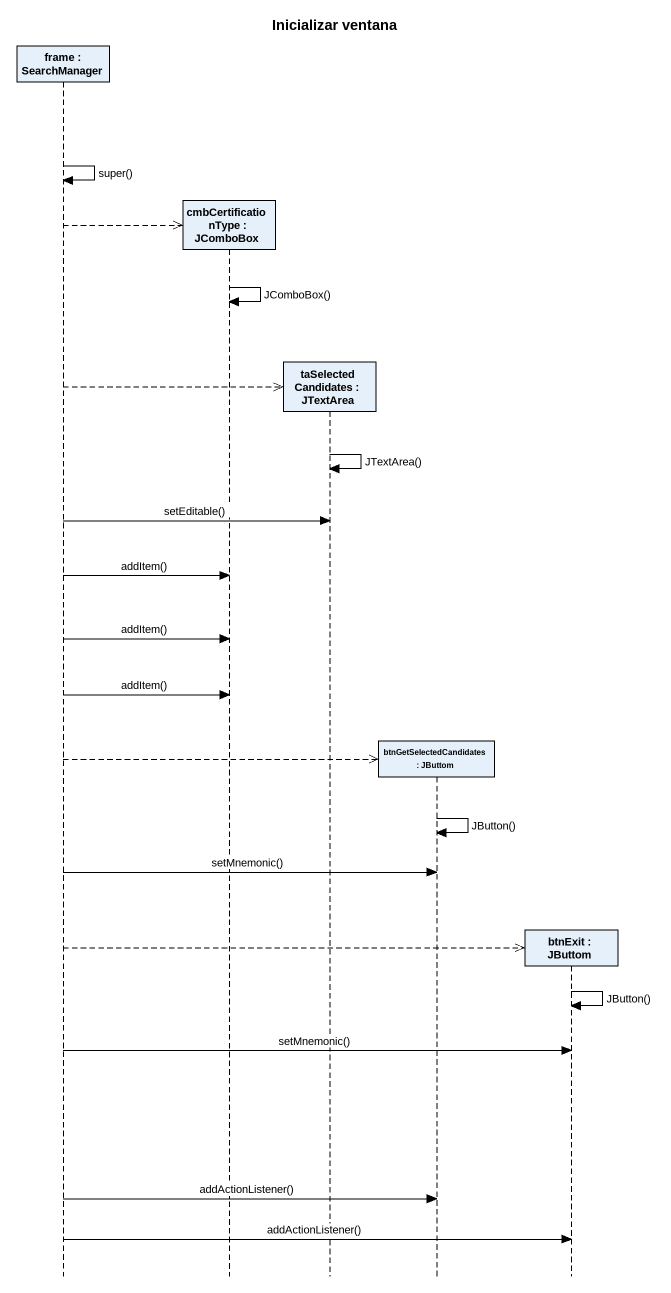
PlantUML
@startuml
title Inicializar ventana
hide footbox
participant "frame : SearchManager" as frame_
participant "cmbCertificationType : JComboBox" as cmbCertificationType
participant "taSelectedCandidates : JTextArea" as taSelectedCandidates
participant "btnGetSelectedCandidates : JButtom" as btnGetSelectedCandidates
participant "btnExit : JButtom" as btnExit

frame_ -> frame_ : super()
frame_ -->> cmbCertificationType **
cmbCertificationType -> cmbCertificationType : JComboBox()
frame_ -->> taSelectedCandidates **
taSelectedCandidates -> taSelectedCandidates : JTextArea()
frame_ -> taSelectedCandidates : setEditable()
frame_ -> cmbCertificationType : addItem()
frame_ -> cmbCertificationType : addItem()
frame_ -> cmbCertificationType : addItem()
frame_ -->> btnGetSelectedCandidates **
btnGetSelectedCandidates -> btnGetSelectedCandidates : JButton()
frame_ -> btnGetSelectedCandidates : setMnemonic()
frame_ -->> btnExit **
btnExit -> btnExit : JButton()
frame_ -> btnExit : setMnemonic()
frame_ -> btnGetSelectedCandidates : addActionListener()
frame_ -> btnExit : addActionListener()
@enduml
